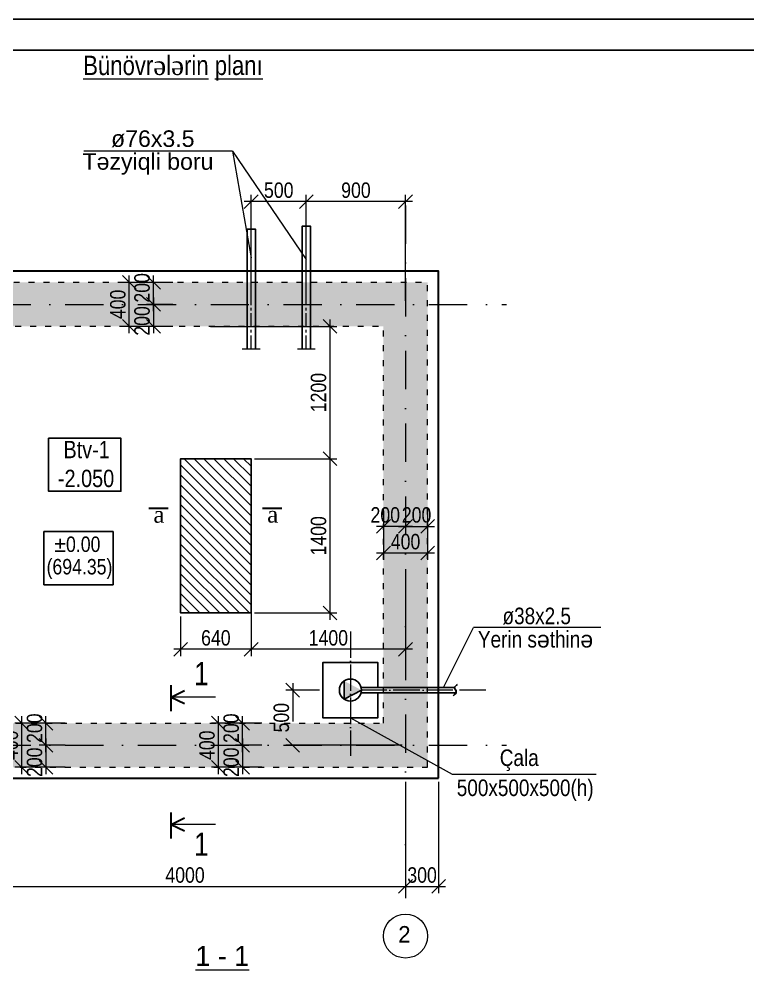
# Model space of a CAD drawing. Header units: millimetres. Extents: x 1321639 to 1366864, y -922319 to -736703.
# Drawn here: x 1331029 to 1344251, y -753961 to -736703 of the extents above; entities that cross this region are included whole.
import ezdxf

# ---------------------------------------------------------------- set-up
doc = ezdxf.new("R2010")
doc.units = ezdxf.units.MM
for name, pattern in [('ACAD_ISO03W100', [30, 12, -18]), ('ACAD_ISO04W100', [30, 24, -3, 0, -3]), ('CENTER', [2, 1.25, -0.25, 0.25, -0.25]), ('Штрихпунктирная', [26.388888, 13.888888, -6.944444, 0, -5.555556])]:
    doc.linetypes.add(name, pattern=pattern)
for name, color, linetype, lineweight in [('33', 7, 'Continuous', 35), ('oxlar_Ном._пера__1', 7, 'Continuous', 15), ('SEZ', 8, 'Continuous', 20), ('Xar. ölcülər.-1', 230, 'Continuous', 15)]:
    doc.layers.add(name, color=color, linetype=linetype, lineweight=lineweight)
doc.layers.add('divarlar', color=7, linetype='Continuous')
doc.styles.add('ARIAL', font='arial.ttf')
doc.styles.add('Arial AzLat', font='AZLTM.TTF', dxfattribs={"height": 300})
doc.styles.get("Standard").update_dxf_attribs({"font": 'a3ar(la).ttf'})
doc.styles.add('style6', font='ARIALN.TTF', dxfattribs={"height": 300})
doc.styles.add('Times New Roman', font='times.ttf')
doc.styles.add('yazitipi', font='ARIALN.TTF')
doc.dimstyles.new('sevda', dxfattribs={"dimscale": 100, "dimtxt": 2.8, "dimasz": 2.5, "dimexe": 1.25, "dimexo": 0.625, "dimtad": 1, "dimtxsty": 'yazitipi', "dimblk": 'OBLIQUE', "dimcen": 2.5, "dimdle": 1.25, "dimclrd": 253, "dimclre": 253, "dimclrt": 73, "dimaunit": 1, "dimadec": 3, "dimazin": 0, "dimtfac": 1, "dimtmove": 1, "dimatfit": 3, "dimfxl": 1, "dimlwd": 13, "dimlwe": 13, "dimarcsym": 0})

# ---------------------------------------------------------------- blocks, each defined once
blk = doc.blocks.new('dfvdvbvrtb')
at = {"lineweight": 25}
blk.add_line((1482917, -118590), (1523117, -118590), dxfattribs=at)
at = {"lineweight": 25, "ltscale": 15}
blk.add_line((1522617, -119090), (1484916, -119090), dxfattribs=at)
blk = doc.blocks.new('_Oblique')
at = {"color": 0, "linetype": 'ByBlock', "lineweight": -2}
blk.add_line((-0.5, -0.5), (0.5, 0.5), dxfattribs=at)
blk = doc.blocks.new('*D57')
at = {"color": 253, "lineweight": 13, "transparency": 16777216}
for p, q in [((1331868, -749482), (1331391, -749482)), ((1331516, -750007), (1331516, -749357)), ((1331868, -749882), (1331391, -749882))]:
    blk.add_line(p, q, dxfattribs=at)
at = {"layer": 'Defpoints', "color": 0, "lineweight": 15, "transparency": 16777216}
for p in [(1331516, -749482), (1331931, -749482), (1331931, -749882)]:
    blk.add_point(p, dxfattribs=at)
at = {"color": 253, "lineweight": 13, "transparency": 16777216, "xscale": 250, "yscale": 250, "zscale": 250}
for p, rotation in [((1331516, -749482), 90), ((1331516, -749882), 270)]:
    blk.add_blockref('_Oblique', p, dxfattribs=dict(at, rotation=rotation))
at = {"color": 73, "transparency": 16777216, "insert": (1331311, -749573), "char_height": 280, "attachment_point": 5, "rotation": 90, "style": 'yazitipi'}
blk.add_mtext('{\\C256;200}', dxfattribs=at)
blk = doc.blocks.new('*D58')
at = {"color": 253, "lineweight": 13, "transparency": 16777216}
for p, q in [((1331516, -749757), (1331516, -750407)), ((1331868, -749882), (1331391, -749882)), ((1331868, -750282), (1331391, -750282))]:
    blk.add_line(p, q, dxfattribs=at)
at = {"layer": 'Defpoints', "color": 0, "lineweight": 15, "transparency": 16777216}
for p in [(1331931, -749882), (1331516, -750282), (1331931, -750282)]:
    blk.add_point(p, dxfattribs=at)
at = {"color": 253, "lineweight": 13, "transparency": 16777216, "xscale": 250, "yscale": 250, "zscale": 250}
for p, rotation in [((1331516, -749882), 90), ((1331516, -750282), 270)]:
    blk.add_blockref('_Oblique', p, dxfattribs=dict(at, rotation=rotation))
at = {"color": 73, "transparency": 16777216, "insert": (1331311, -750191), "char_height": 280, "attachment_point": 5, "rotation": 90, "style": 'yazitipi'}
blk.add_mtext('{\\C256;200}', dxfattribs=at)
blk = doc.blocks.new('*D59')
at = {"color": 253, "lineweight": 13, "transparency": 16777216}
for p, q in [((1331454, -749482), (1330952, -749482)), ((1331077, -750407), (1331077, -749357)), ((1331454, -750282), (1330952, -750282))]:
    blk.add_line(p, q, dxfattribs=at)
at = {"layer": 'Defpoints', "color": 0, "lineweight": 15, "transparency": 16777216}
for p in [(1331077, -749482), (1331516, -749482), (1331516, -750282)]:
    blk.add_point(p, dxfattribs=at)
at = {"color": 253, "lineweight": 13, "transparency": 16777216, "xscale": 250, "yscale": 250, "zscale": 250}
for p, rotation in [((1331077, -749482), 90), ((1331077, -750282), 270)]:
    blk.add_blockref('_Oblique', p, dxfattribs=dict(at, rotation=rotation))
at = {"color": 73, "transparency": 16777216, "insert": (1330872, -749882), "char_height": 280, "attachment_point": 5, "rotation": 90, "style": 'yazitipi'}
blk.add_mtext('{\\C256;400}', dxfattribs=at)
blk = doc.blocks.new('*D61')
at = {"color": 253, "lineweight": 13, "transparency": 16777216}
for p, q in [((1333467, -742007), (1333467, -741357)), ((1333819, -741482), (1333342, -741482)), ((1333819, -741882), (1333342, -741882))]:
    blk.add_line(p, q, dxfattribs=at)
at = {"layer": 'Defpoints', "color": 0, "lineweight": 15, "transparency": 16777216}
for p in [(1333467, -741482), (1333881, -741482), (1333881, -741882)]:
    blk.add_point(p, dxfattribs=at)
at = {"color": 253, "lineweight": 13, "transparency": 16777216, "xscale": 250, "yscale": 250, "zscale": 250}
for p, rotation in [((1333467, -741482), 90), ((1333467, -741882), 270)]:
    blk.add_blockref('_Oblique', p, dxfattribs=dict(at, rotation=rotation))
at = {"color": 73, "transparency": 16777216, "insert": (1333261, -741582), "char_height": 280, "attachment_point": 5, "rotation": 90, "style": 'yazitipi'}
blk.add_mtext('{\\C256;200}', dxfattribs=at)
blk = doc.blocks.new('*D62')
at = {"color": 253, "lineweight": 13, "transparency": 16777216}
for p, q in [((1333819, -741882), (1333342, -741882)), ((1333467, -741757), (1333467, -742407)), ((1333819, -742282), (1333342, -742282))]:
    blk.add_line(p, q, dxfattribs=at)
at = {"layer": 'Defpoints', "color": 0, "lineweight": 15, "transparency": 16777216}
for p in [(1333881, -741882), (1333467, -742282), (1333881, -742282)]:
    blk.add_point(p, dxfattribs=at)
at = {"color": 253, "lineweight": 13, "transparency": 16777216, "xscale": 250, "yscale": 250, "zscale": 250}
for p, rotation in [((1333467, -741882), 90), ((1333467, -742282), 270)]:
    blk.add_blockref('_Oblique', p, dxfattribs=dict(at, rotation=rotation))
at = {"color": 73, "transparency": 16777216, "insert": (1333261, -742182), "char_height": 280, "attachment_point": 5, "rotation": 90, "style": 'yazitipi'}
blk.add_mtext('{\\C256;200}', dxfattribs=at)
blk = doc.blocks.new('*D63')
at = {"color": 253, "lineweight": 13, "transparency": 16777216}
for p, q in [((1333028, -742407), (1333028, -741357)), ((1333404, -741482), (1332903, -741482)), ((1333404, -742282), (1332903, -742282))]:
    blk.add_line(p, q, dxfattribs=at)
at = {"layer": 'Defpoints', "color": 0, "lineweight": 15, "transparency": 16777216}
for p in [(1333028, -741482), (1333467, -741482), (1333467, -742282)]:
    blk.add_point(p, dxfattribs=at)
at = {"color": 253, "lineweight": 13, "transparency": 16777216, "xscale": 250, "yscale": 250, "zscale": 250}
for p, rotation in [((1333028, -741482), 90), ((1333028, -742282), 270)]:
    blk.add_blockref('_Oblique', p, dxfattribs=dict(at, rotation=rotation))
at = {"color": 73, "transparency": 16777216, "insert": (1332822, -741882), "char_height": 280, "attachment_point": 5, "rotation": 90, "style": 'yazitipi'}
blk.add_mtext('{\\C256;400}', dxfattribs=at)
blk = doc.blocks.new('*D64')
at = {"color": 253, "lineweight": 13, "transparency": 16777216}
for p, q in [((1338040, -745572), (1338040, -746035)), ((1338440, -745572), (1338440, -746035)), ((1337915, -745910), (1338565, -745910))]:
    blk.add_line(p, q, dxfattribs=at)
at = {"layer": 'Defpoints', "color": 0, "lineweight": 15, "transparency": 16777216}
for p in [(1338040, -745509), (1338440, -745509), (1338440, -745910)]:
    blk.add_point(p, dxfattribs=at)
at = {"color": 253, "lineweight": 13, "transparency": 16777216, "xscale": 250, "yscale": 250, "zscale": 250, "rotation": 180}
blk.add_blockref('_Oblique', (1338040, -745910), dxfattribs=at)
at = {"color": 253, "lineweight": 13, "transparency": 16777216, "xscale": 250, "yscale": 250, "zscale": 250}
blk.add_blockref('_Oblique', (1338440, -745910), dxfattribs=at)
at = {"color": 73, "transparency": 16777216, "insert": (1338240, -745704), "char_height": 280, "attachment_point": 5, "style": 'yazitipi'}
blk.add_mtext('{\\C256;200}', dxfattribs=at)
blk = doc.blocks.new('*D65')
at = {"color": 253, "lineweight": 13, "transparency": 16777216}
for p, q in [((1337640, -745627), (1337640, -746035)), ((1338040, -745627), (1338040, -746035)), ((1338165, -745910), (1337515, -745910))]:
    blk.add_line(p, q, dxfattribs=at)
at = {"layer": 'Defpoints', "color": 0, "lineweight": 15, "transparency": 16777216}
for p in [(1337640, -745565), (1338040, -745565), (1337640, -745910)]:
    blk.add_point(p, dxfattribs=at)
at = {"color": 253, "lineweight": 13, "transparency": 16777216, "xscale": 250, "yscale": 250, "zscale": 250, "rotation": 180}
blk.add_blockref('_Oblique', (1337640, -745910), dxfattribs=at)
at = {"color": 253, "lineweight": 13, "transparency": 16777216, "xscale": 250, "yscale": 250, "zscale": 250}
blk.add_blockref('_Oblique', (1338040, -745910), dxfattribs=at)
at = {"color": 73, "transparency": 16777216, "insert": (1337672, -745704), "char_height": 280, "attachment_point": 5, "style": 'yazitipi'}
blk.add_mtext('{\\C256;200}', dxfattribs=at)
blk = doc.blocks.new('*D66')
at = {"color": 253, "lineweight": 13, "transparency": 16777216}
for p, q in [((1337640, -745972), (1337640, -746520)), ((1338440, -745972), (1338440, -746520)), ((1338565, -746395), (1337515, -746395))]:
    blk.add_line(p, q, dxfattribs=at)
at = {"layer": 'Defpoints', "color": 0, "lineweight": 15, "transparency": 16777216}
for p in [(1337640, -745910), (1338440, -745910), (1337640, -746395)]:
    blk.add_point(p, dxfattribs=at)
at = {"color": 253, "lineweight": 13, "transparency": 16777216, "xscale": 250, "yscale": 250, "zscale": 250, "rotation": 180}
blk.add_blockref('_Oblique', (1337640, -746395), dxfattribs=at)
at = {"color": 253, "lineweight": 13, "transparency": 16777216, "xscale": 250, "yscale": 250, "zscale": 250}
blk.add_blockref('_Oblique', (1338440, -746395), dxfattribs=at)
at = {"color": 73, "transparency": 16777216, "insert": (1338040, -746189), "char_height": 280, "attachment_point": 5, "style": 'yazitipi'}
blk.add_mtext('{\\C256;400}', dxfattribs=at)
blk = doc.blocks.new('*D70')
at = {"color": 253, "lineweight": 13, "transparency": 16777216}
for p, q in [((1330040, -750544), (1330040, -752569)), ((1338040, -750544), (1338040, -752569)), ((1329915, -752444), (1338165, -752444))]:
    blk.add_line(p, q, dxfattribs=at)
at = {"layer": 'Defpoints', "color": 0, "lineweight": 15, "transparency": 16777216}
for p in [(1330040, -750482), (1338040, -750482), (1338040, -752444)]:
    blk.add_point(p, dxfattribs=at)
at = {"color": 253, "lineweight": 13, "transparency": 16777216, "xscale": 250, "yscale": 250, "zscale": 250, "rotation": 180}
blk.add_blockref('_Oblique', (1330040, -752444), dxfattribs=at)
at = {"color": 253, "lineweight": 13, "transparency": 16777216, "xscale": 250, "yscale": 250, "zscale": 250}
blk.add_blockref('_Oblique', (1338040, -752444), dxfattribs=at)
at = {"color": 73, "transparency": 16777216, "insert": (1334040, -752239), "char_height": 280, "attachment_point": 5, "style": 'yazitipi'}
blk.add_mtext('{\\C256;4000}', dxfattribs=at)
blk = doc.blocks.new('*D72')
at = {"color": 253, "lineweight": 13, "transparency": 16777216}
for p, q in [((1338040, -750544), (1338040, -752569)), ((1338640, -750544), (1338640, -752569)), ((1337915, -752444), (1338765, -752444))]:
    blk.add_line(p, q, dxfattribs=at)
at = {"layer": 'Defpoints', "color": 0, "lineweight": 15, "transparency": 16777216}
for p in [(1338040, -750482), (1338640, -750482), (1338640, -752444)]:
    blk.add_point(p, dxfattribs=at)
at = {"color": 253, "lineweight": 13, "transparency": 16777216, "xscale": 250, "yscale": 250, "zscale": 250, "rotation": 180}
blk.add_blockref('_Oblique', (1338040, -752444), dxfattribs=at)
at = {"color": 253, "lineweight": 13, "transparency": 16777216, "xscale": 250, "yscale": 250, "zscale": 250}
blk.add_blockref('_Oblique', (1338640, -752444), dxfattribs=at)
at = {"color": 73, "transparency": 16777216, "insert": (1338340, -752239), "char_height": 280, "attachment_point": 5, "style": 'yazitipi'}
blk.add_mtext('{\\C256;300}', dxfattribs=at)
blk = doc.blocks.new('*D52')
at = {"color": 253, "lineweight": 13, "transparency": 16777216}
for p, q in [((1336668, -742157), (1336668, -744807)), ((1334502, -742282), (1336793, -742282)), ((1335302, -744682), (1336793, -744682))]:
    blk.add_line(p, q, dxfattribs=at)
at = {"layer": 'Defpoints', "color": 0, "lineweight": 15, "transparency": 16777216}
for p in [(1334439, -742282), (1335239, -744682), (1336668, -744682)]:
    blk.add_point(p, dxfattribs=at)
at = {"color": 253, "lineweight": 13, "transparency": 16777216, "xscale": 250, "yscale": 250, "zscale": 250}
for p, rotation in [((1336668, -742282), 90), ((1336668, -744682), 270)]:
    blk.add_blockref('_Oblique', p, dxfattribs=dict(at, rotation=rotation))
at = {"color": 73, "transparency": 16777216, "insert": (1336462, -743482), "char_height": 280, "attachment_point": 5, "rotation": 90, "style": 'yazitipi'}
blk.add_mtext('1200', dxfattribs=at)
blk = doc.blocks.new('*D53')
at = {"color": 253, "lineweight": 13, "transparency": 16777216}
for p, q in [((1335239, -747205), (1335239, -748266)), ((1338040, -747203), (1338040, -748266)), ((1338165, -748141), (1335114, -748141))]:
    blk.add_line(p, q, dxfattribs=at)
at = {"layer": 'Defpoints', "color": 0, "lineweight": 15, "transparency": 16777216}
for p in [(1335239, -747142), (1338040, -747140), (1335239, -748141)]:
    blk.add_point(p, dxfattribs=at)
at = {"color": 253, "lineweight": 13, "transparency": 16777216, "xscale": 250, "yscale": 250, "zscale": 250, "rotation": 180}
blk.add_blockref('_Oblique', (1335239, -748141), dxfattribs=at)
at = {"color": 253, "lineweight": 13, "transparency": 16777216, "xscale": 250, "yscale": 250, "zscale": 250}
blk.add_blockref('_Oblique', (1338040, -748141), dxfattribs=at)
at = {"color": 73, "transparency": 16777216, "insert": (1336640, -747935), "char_height": 280, "attachment_point": 5, "style": 'yazitipi'}
blk.add_mtext('1400', dxfattribs=at)
blk = doc.blocks.new('*D54')
at = {"color": 253, "lineweight": 13, "transparency": 16777216}
for p, q in [((1336668, -744557), (1336668, -747607)), ((1335302, -744682), (1336793, -744682)), ((1335302, -747482), (1336793, -747482))]:
    blk.add_line(p, q, dxfattribs=at)
at = {"layer": 'Defpoints', "color": 0, "lineweight": 15, "transparency": 16777216}
for p in [(1335239, -744682), (1335239, -747482), (1336668, -747482)]:
    blk.add_point(p, dxfattribs=at)
at = {"color": 253, "lineweight": 13, "transparency": 16777216, "xscale": 250, "yscale": 250, "zscale": 250}
for p, rotation in [((1336668, -744682), 90), ((1336668, -747482), 270)]:
    blk.add_blockref('_Oblique', p, dxfattribs=dict(at, rotation=rotation))
at = {"color": 73, "transparency": 16777216, "insert": (1336462, -746082), "char_height": 280, "attachment_point": 5, "rotation": 90, "style": 'yazitipi'}
blk.add_mtext('1400', dxfattribs=at)
blk = doc.blocks.new('*D298')
at = {"color": 253, "lineweight": 13, "transparency": 16777216}
for p, q in [((1335435, -749482), (1334958, -749482)), ((1335083, -750007), (1335083, -749357)), ((1335435, -749882), (1334958, -749882))]:
    blk.add_line(p, q, dxfattribs=at)
at = {"layer": 'Defpoints', "color": 0, "lineweight": 15, "transparency": 16777216}
for p in [(1335083, -749482), (1335498, -749482), (1335498, -749882)]:
    blk.add_point(p, dxfattribs=at)
at = {"color": 253, "lineweight": 13, "transparency": 16777216, "xscale": 250, "yscale": 250, "zscale": 250}
for p, rotation in [((1335083, -749482), 90), ((1335083, -749882), 270)]:
    blk.add_blockref('_Oblique', p, dxfattribs=dict(at, rotation=rotation))
at = {"color": 73, "transparency": 16777216, "insert": (1334878, -749573), "char_height": 280, "attachment_point": 5, "rotation": 90, "style": 'yazitipi'}
blk.add_mtext('{\\C256;200}', dxfattribs=at)
blk = doc.blocks.new('*D299')
at = {"color": 253, "lineweight": 13, "transparency": 16777216}
for p, q in [((1335083, -749757), (1335083, -750407)), ((1335435, -749882), (1334958, -749882)), ((1335435, -750282), (1334958, -750282))]:
    blk.add_line(p, q, dxfattribs=at)
at = {"layer": 'Defpoints', "color": 0, "lineweight": 15, "transparency": 16777216}
for p in [(1335498, -749882), (1335083, -750282), (1335498, -750282)]:
    blk.add_point(p, dxfattribs=at)
at = {"color": 253, "lineweight": 13, "transparency": 16777216, "xscale": 250, "yscale": 250, "zscale": 250}
for p, rotation in [((1335083, -749882), 90), ((1335083, -750282), 270)]:
    blk.add_blockref('_Oblique', p, dxfattribs=dict(at, rotation=rotation))
at = {"color": 73, "transparency": 16777216, "insert": (1334878, -750191), "char_height": 280, "attachment_point": 5, "rotation": 90, "style": 'yazitipi'}
blk.add_mtext('{\\C256;200}', dxfattribs=at)
blk = doc.blocks.new('*D300')
at = {"color": 253, "lineweight": 13, "transparency": 16777216}
for p, q in [((1335021, -749482), (1334519, -749482)), ((1334644, -750407), (1334644, -749357)), ((1335021, -750282), (1334519, -750282))]:
    blk.add_line(p, q, dxfattribs=at)
at = {"layer": 'Defpoints', "color": 0, "lineweight": 15, "transparency": 16777216}
for p in [(1334644, -749482), (1335083, -749482), (1335083, -750282)]:
    blk.add_point(p, dxfattribs=at)
at = {"color": 253, "lineweight": 13, "transparency": 16777216, "xscale": 250, "yscale": 250, "zscale": 250}
for p, rotation in [((1334644, -749482), 90), ((1334644, -750282), 270)]:
    blk.add_blockref('_Oblique', p, dxfattribs=dict(at, rotation=rotation))
at = {"color": 73, "transparency": 16777216, "insert": (1334439, -749882), "char_height": 280, "attachment_point": 5, "rotation": 90, "style": 'yazitipi'}
blk.add_mtext('{\\C256;400}', dxfattribs=at)
blk = doc.blocks.new('*D308')
at = {"color": 253, "lineweight": 13, "transparency": 16777216}
for p, q in [((1333959, -747545), (1333959, -748266)), ((1335239, -747545), (1335239, -748266)), ((1335364, -748141), (1333834, -748141))]:
    blk.add_line(p, q, dxfattribs=at)
at = {"layer": 'Defpoints', "color": 0, "lineweight": 15, "transparency": 16777216}
for p in [(1333959, -747482), (1335239, -747482), (1333959, -748141)]:
    blk.add_point(p, dxfattribs=at)
at = {"color": 253, "lineweight": 13, "transparency": 16777216, "xscale": 250, "yscale": 250, "zscale": 250, "rotation": 180}
blk.add_blockref('_Oblique', (1333959, -748141), dxfattribs=at)
at = {"color": 253, "lineweight": 13, "transparency": 16777216, "xscale": 250, "yscale": 250, "zscale": 250}
blk.add_blockref('_Oblique', (1335239, -748141), dxfattribs=at)
at = {"color": 73, "transparency": 16777216, "insert": (1334599, -747935), "char_height": 280, "attachment_point": 5, "style": 'yazitipi'}
blk.add_mtext('640', dxfattribs=at)
blk = doc.blocks.new('*D310')
at = {"layer": 'Defpoints', "color": 0, "linetype": 'Штрихпунктирная', "lineweight": 15, "ltscale": 50, "transparency": 16777216}
for p in [(1336540, -748882), (1335994, -749882), (1338040, -749882)]:
    blk.add_point(p, dxfattribs=at)
at = {"layer": 'oxlar_Ном._пера__1', "color": 253, "linetype": 'Штрихпунктирная', "lineweight": 13, "ltscale": 50, "transparency": 16777216}
blk.add_line((1335994, -748757), (1335994, -750007), dxfattribs=at)
at = {"layer": 'oxlar_Ном._пера__1', "color": 253, "lineweight": 13, "ltscale": 50, "transparency": 16777216}
for p, q in [((1336477, -748882), (1335869, -748882)), ((1337977, -749882), (1335869, -749882))]:
    blk.add_line(p, q, dxfattribs=at)
at = {"layer": 'oxlar_Ном._пера__1', "color": 253, "linetype": 'Штрихпунктирная', "lineweight": 13, "ltscale": 50, "transparency": 16777216, "xscale": 250, "yscale": 250, "zscale": 250}
for p, rotation in [((1335994, -748882), 89.99649181740486), ((1335994, -749882), 269.9964918174049)]:
    blk.add_blockref('_Oblique', p, dxfattribs=dict(at, rotation=rotation))
at = {"layer": 'oxlar_Ном._пера__1', "color": 73, "linetype": 'Штрихпунктирная', "lineweight": 9, "ltscale": 50, "transparency": 16777216, "insert": (1335788, -749382), "char_height": 280, "attachment_point": 5, "rotation": 89.9965, "style": 'yazitipi'}
blk.add_mtext('{\\C256;500}', dxfattribs=at)
blk = doc.blocks.new('*D313')
at = {"color": 253, "lineweight": 13, "transparency": 16777216}
for p, q in [((1336240, -741819), (1336240, -739891)), ((1338040, -741819), (1338040, -739891)), ((1338165, -740016), (1336115, -740016))]:
    blk.add_line(p, q, dxfattribs=at)
at = {"layer": 'Defpoints', "color": 0, "lineweight": 15, "transparency": 16777216}
for p in [(1336240, -740016), (1336240, -741882), (1338040, -741882)]:
    blk.add_point(p, dxfattribs=at)
at = {"color": 253, "lineweight": 13, "transparency": 16777216, "xscale": 250, "yscale": 250, "zscale": 250, "rotation": 180}
blk.add_blockref('_Oblique', (1336240, -740016), dxfattribs=at)
at = {"color": 253, "lineweight": 13, "transparency": 16777216, "xscale": 250, "yscale": 250, "zscale": 250}
blk.add_blockref('_Oblique', (1338040, -740016), dxfattribs=at)
at = {"color": 73, "transparency": 16777216, "insert": (1337140, -739811), "char_height": 280, "attachment_point": 5, "style": 'yazitipi'}
blk.add_mtext('900', dxfattribs=at)
blk = doc.blocks.new('*D314')
at = {"color": 253, "lineweight": 13, "transparency": 16777216}
for p, q in [((1335240, -741819), (1335240, -739891)), ((1336240, -741819), (1336240, -739891)), ((1336365, -740016), (1335115, -740016))]:
    blk.add_line(p, q, dxfattribs=at)
at = {"layer": 'Defpoints', "color": 0, "lineweight": 15, "transparency": 16777216}
for p in [(1335240, -740016), (1335240, -741882), (1336240, -741882)]:
    blk.add_point(p, dxfattribs=at)
at = {"color": 253, "lineweight": 13, "transparency": 16777216, "xscale": 250, "yscale": 250, "zscale": 250, "rotation": 180}
blk.add_blockref('_Oblique', (1335240, -740016), dxfattribs=at)
at = {"color": 253, "lineweight": 13, "transparency": 16777216, "xscale": 250, "yscale": 250, "zscale": 250}
blk.add_blockref('_Oblique', (1336240, -740016), dxfattribs=at)
at = {"color": 73, "transparency": 16777216, "insert": (1335740, -739811), "char_height": 280, "attachment_point": 5, "style": 'yazitipi'}
blk.add_mtext('500', dxfattribs=at)

msp = doc.modelspace()

# ---------------------------------------------------------------- hatches: boundary and pattern name
at = {"ltscale": 15}
h = msp.add_hatch(dxfattribs=at)
h.set_pattern_fill('AR-CONC', color=256, angle=90)
h.set_pattern_definition([(140, (637768.58, -1743558.32), (15.939086, 182.184669), [19.05, -209.55]), (85, (637768.58, -1743558.32), (-191.056845, -35.24342), [15.24, -167.640584]), (190.451445, (637769.91, -1743543.14), (-175.117752, 146.941247), [16.19001, -178.090245]), (136.1842, (637717.78, -1743558.32), (42.042328, 271.07904), [28.575, -314.325]), (186.635558, (637721.3, -1743535.73), (-247.426125, 237.404134), [24.28502, -267.13561]), (81.18415, (637717.78, -1743558.32), (-247.426125, 237.404134), [22.85997, -251.45973]), (111, (637730.48, -1743532.92), (102.265198, 151.614391), [19.05, -209.55]), (56, (637730.48, -1743532.92), (-184.187966, 61.802028), [15.24, -167.64]), (161.451445, (637739, -1743520.29), (-81.92277, 213.41642), [16.19001, -178.089938]), (127.5, (637768.585, -1743558.32), (-84.555039, 3.0886033), [0, -165.608, 0, -170.18, 0, -168.275]), (97.5, (637768.58, -1743558.32), (-100.180575, 66.8196625), [0, -97.028, 0, -161.798, 0, -64.135]), (57.5, (637768.585, -1743614.965), (5.728744, 135.590595), [0, -63.5, 0, -198.12, 0, -262.89]), (47.5, (637768.58, -1743640.36), (-25.426491, 148.129181), [0, -82.55, 0, -131.572, 0, -186.69])])
h.paths.add_polyline_path([(1337639.506, -749481.913), (1337639.506, -742281.913), (1330439.506, -742281.913), (1330439.506, -749481.913)], flags=16)
h.paths.add_polyline_path([(1338439.506, -750281.913), (1338439.506, -741481.913), (1329639.506, -741481.913), (1329639.506, -750281.913)])
msp.add_hatch(color=256).paths.add_polyline_path([(1337239.506, -748881.944), (1336927.11, -748716.514), (1336927.11, -749047.373)])
at = {"layer": 'Xar. ölcülər.-1', "lineweight": 20}
h = msp.add_hatch(dxfattribs=at)
h.set_pattern_fill('ANSI31', color=0, scale=40, angle=90)
h.set_pattern_definition([(135, (-1576605.85, -5718358.33), (-89.8025612, -89.8025612), [])])
h.paths.add_polyline_path([(1335237.621, -744682.159), (1333957.621, -744682.159), (1333961.377, -747482.159), (1335241.377, -747482.159)])

# ---------------------------------------------------------------- linework, layer by layer
at = {"linetype": 'CENTER', "lineweight": 9, "ltscale": 200}
for p, q in [((1336239.465, -742694.164), (1336239.586, -740315.361)), ((1335239.401, -742694.175), (1335239.506, -740364.795))]:
    msp.add_line(p, q, dxfattribs=at)
at = {"lineweight": 15, "ltscale": 15}
for p, q in [((1335401.669, -742694.175), (1335077.134, -742694.175)), ((1336401.732, -742694.164), (1336077.198, -742694.164))]:
    msp.add_line(p, q, dxfattribs=at)
at = {"color": 7, "lineweight": 30}
for p, q in [((1333382.833, -745579.304), (1333733.604, -745579.304)), ((1335446.534, -745577.004), (1335797.305, -745577.004))]:
    msp.add_line(p, q, dxfattribs=at)
at = {"lineweight": 13, "ltscale": 200}
msp.add_line((1338729.853, -748831.944), (1339273.021, -747742.869), dxfattribs=at)
at = {"lineweight": 13, "ltscale": 500}
msp.add_line((1341583.049, -747742.869), (1339273.021, -747742.869), dxfattribs=at)
at = {"color": 0, "lineweight": 30, "ltscale": 80}
for p, q in [((1333788.114, -749261.553), (1333788.114, -748791.175)), ((1333788.114, -749007.476), (1334032.496, -748888.497)), ((1333788.114, -749007.476), (1334032.496, -749126.456)), ((1333788.114, -751573.583), (1333788.114, -751103.205)), ((1333788.114, -751319.507), (1334032.496, -751200.527)), ((1333788.114, -751319.507), (1334032.496, -751438.486))]:
    msp.add_line(p, q, dxfattribs=at)
for p, q in [((1336927.11, -749047.373), (1336927.11, -748716.514)), ((1337239.506, -748881.944), (1336927.11, -749047.373)), ((1337233.156, -748831.944), (1338929.484, -748831.944)), ((1337233.156, -748931.944), (1338957.294, -748931.944))]:
    msp.add_line(p, q)
at = {"color": 0, "lineweight": 20, "ltscale": 80}
for p, q in [((1334589.595, -749007.476), (1333788.114, -749007.476)), ((1334589.595, -751319.507), (1333788.114, -751319.507))]:
    msp.add_line(p, q, dxfattribs=at)
at = {"color": 7, "lineweight": 13}
for p, q in [((1337039.506, -749381.913), (1338883.623, -750408.993)), ((1338883.623, -750408.993), (1341499.727, -750408.993))]:
    msp.add_line(p, q, dxfattribs=at)
at = {"ltscale": 15}
for points in [[(1335319.492, -742694.175), (1335319.177, -740519.12), (1335166.377, -740519.12), (1335166.207, -742694.175)], [(1336315.952, -742694.164), (1336315.865, -740464.738), (1336163.065, -740464.738), (1336162.968, -742694.164)]]:
    msp.add_lwpolyline(points, dxfattribs=at)
msp.add_lwpolyline([(1331565.096, -744311.277), (1332875.556, -744311.277), (1332875.556, -745271.893), (1331565.096, -745271.893)], close=True, dxfattribs=at)
at = {"color": 6}
msp.add_lwpolyline([(1335239.499, -747482.159), (1335239.499, -744682.159), (1333959.499, -744682.159), (1333959.499, -747482.159)], close=True, dxfattribs=at)
at = {"color": 1}
msp.add_lwpolyline([(1331479.819, -746003.493), (1332734.39, -746003.493), (1332734.39, -746970.821), (1331479.819, -746970.821)], close=True, dxfattribs=at)
msp.add_lwpolyline([(1337539.506, -748931.913), (1337539.506, -749381.913), (1336539.506, -749381.913), (1336539.506, -748381.913), (1337539.506, -748381.913), (1337539.506, -748831.913)])
msp.add_circle((1337039.506, -748881.944), 200)
msp.add_open_spline([(1338981.86, -748780.209), (1338954.89, -748798.757), (1338900.766, -748835.979), (1338989.439, -748921.992), (1338932.715, -748963.359), (1338902.728, -748985.227)], degree=3, knots=[0, 0, 0, 0, 80.359522339, 161.268353394, 252.007384216, 252.007384216, 252.007384216, 252.007384216])
at = {"layer": '33', "lineweight": 13}
for q in [(1332205.683, -739101.936), (1335239.506, -741038.171), (1336239.506, -741066.153)]:
    msp.add_line((1334903.572, -739101.936), q, dxfattribs=at)
at = {"layer": 'divarlar', "lineweight": 30, "flags": 128}
msp.add_lwpolyline([(1338639.506, -750481.913), (1338639.506, -741281.913), (1329439.506, -741281.913), (1329439.506, -750481.913)], close=True, dxfattribs=at)
at = {"layer": 'divarlar', "linetype": 'ACAD_ISO03W100', "lineweight": 15, "ltscale": 9, "flags": 128}
for points in [[(1338439.506, -750281.913), (1338439.506, -741481.913), (1329639.506, -741481.913), (1329639.506, -750281.913)], [(1337639.506, -749481.913), (1337639.506, -742281.913), (1330439.506, -742281.913), (1330439.506, -749481.913)]]:
    msp.add_lwpolyline(points, close=True, dxfattribs=at)
at = {"layer": 'oxlar_Ном._пера__1', "linetype": 'Штрихпунктирная', "lineweight": 9, "ltscale": 50, "flags": 128}
for points in [[(1338039.506, -740087.717), (1338039.506, -752945.352)], [(1326588.275, -741881.913), (1339872.662, -741881.913)], [(1326588.275, -749881.913), (1339872.662, -749881.913)]]:
    msp.add_lwpolyline(points, dxfattribs=at)
at = {"layer": 'SEZ', "linetype": 'ACAD_ISO04W100', "ltscale": 20}
for p, q in [((1337039.537, -747817.25), (1337039.537, -750075.562)), ((1339497.819, -748881.81), (1337239.506, -748881.81))]:
    msp.add_line(p, q, dxfattribs=at)
at = {"layer": 'Xar. ölcülər.-1', "color": 7, "lineweight": 20}
msp.add_circle((1338039.506, -753345.352), 400, dxfattribs=at)

# ---------------------------------------------------------------- block references
at = {"color": 0, "xscale": 1.124999992691796, "yscale": 1.124999992691796, "zscale": 1.124999992691796}
msp.add_blockref('dfvdvbvrtb', (-346642.732, -603289.399), dxfattribs=at)

# ---------------------------------------------------------------- texts
at = {"color": 7, "lineweight": 20}
for s, insert, char_height, width, attachment_point, style in [('{\\LB\\fArial Narrow|b0|i0|c238|p34;ünövr\\fTimes New Roman|b0|i0|c238|p18;ə\\fArial Narrow|b0|i0|c238|p34;l\\fTimes New Roman|b0|i0|c238|p18;ə\\fArial Narrow|b0|i0|c238|p34;rin planı}', (1332193.464, -737369.347), 350, 3337.99761, 1, 'style6'), ('{\\fTimes New Roman|b0|i0|c238|p18;a}', (1333466.152, -745544.502), 300, 267.45239, 1, 'Times New Roman'), ('{\\fTimes New Roman|b0|i0|c238|p18;a}', (1335530.055, -745542.202), 300, 267.45239, 1, 'Times New Roman'), ('{\\fArial Narrow|b0|i0|c238|p34;Çala}', (1340102.434, -749959.152), 300, 10350.38751, 2, 'style6'), ('{\\fArial Narrow|b0|i0|c238|p34;500x500x500(h)}', (1340210.862, -750504.324), 300, 10350.38751, 2, 'style6')]:
    msp.add_mtext(s, dxfattribs=dict(at, insert=insert, char_height=char_height, width=width, attachment_point=attachment_point, style=style))
at = {"color": 7, "insert": (1334211.868, -739031.713), "char_height": 300, "width": 834.80084, "attachment_point": 9, "style": 'ARIAL'}
msp.add_mtext('ø76x3.5', dxfattribs=at)
at = {"insert": (1334555.272, -739334.103), "char_height": 300, "width": 3242.23198, "attachment_point": 6, "style": 'ARIAL'}
msp.add_mtext('{\\fArial|b0|i0|c238|p34;Təzyiqli boru}', dxfattribs=at)
at = {"color": 0, "insert": (1331733.937, -744358.561), "char_height": 314.394154, "width": 7535.58766, "attachment_point": 1, "style": 'style6'}
msp.add_mtext('{\\fArial Narrow|b0|i0|c238|p34; B}t{\\fArial Narrow|b0|i0|c238|p34;v}-{\\fArial Narrow|b0|i0|c238|p34;1\\P-2.050}', dxfattribs=at)
at = {"lineweight": 9, "char_height": 280, "attachment_point": 1, "style": 'style6'}
for s, insert, width in [('%%P0.00', (1331666.075, -746094.563), 1068.31479), ('({\\fArial Narrow|b0|i0|c238|p34;694}.{\\fArial Narrow|b0|i0|c238|p34;35})', (1331527.985, -746501.976), 1206.40435)]:
    msp.add_mtext(s, dxfattribs=dict(at, insert=insert, width=width))
at = {"lineweight": 9, "ltscale": 500, "char_height": 300, "style": 'style6'}
for s, insert, width, attachment_point in [('ø{\\fArial Narrow|b0|i0|c238|p34;38x2.5}', (1341040.92, -747693.692), 834.80084, 9), ('{\\fArial Narrow|b0|i0|c238|p34;Yerin s\\fArial|b0|i0|c238|p34;ə\\fArial Narrow|b0|i0|c238|p34;thin\\fArial|b0|i0|c238|p34;ə}', (1340398.218, -748113.496), 2661.29007, 8)]:
    msp.add_mtext(s, dxfattribs=dict(at, insert=insert, width=width, attachment_point=attachment_point))
at = {"char_height": 420, "attachment_point": 1, "style": 'style6'}
for insert in [(1334202.554, -748372.762), (1334202.554, -751467.5)]:
    msp.add_mtext_dynamic_manual_height_columns('1', width=420, gutter_width=1500, heights=[0], dxfattribs=dict(at, insert=insert))
at = {"color": 0, "lineweight": 9, "ltscale": 0.5, "insert": (1334227.973, -753523.93), "char_height": 364, "width": 3510.06516, "attachment_point": 1}
msp.add_mtext('{\\L1 - 1}', dxfattribs=at)
at = {"layer": 'Xar. ölcülər.-1', "color": 7, "lineweight": 20, "insert": (1338131.058, -753163.636), "char_height": 300, "attachment_point": 3, "rotation": 359.9646899, "style": 'Arial AzLat'}
msp.add_mtext_dynamic_manual_height_columns('2', width=34.0728, gutter_width=1000, heights=[0], dxfattribs=at)

# ---------------------------------------------------------------- dimensions: what is measured, and where the dimension line sits
for base, p1, p2, picture, middle in [((1335239.506, -740016.283), (1336239.506, -741881.913), (1335239.506, -741881.862), '*D314', (1335739.506, -739810.822)), ((1336239.506, -740016.283), (1338039.506, -741881.913), (1336239.506, -741881.862), '*D313', (1337139.506, -739810.822)), ((1335239.499, -748140.91), (1338039.506, -747140.19), (1335239.499, -747142.163), '*D53', (1336639.503, -747935.45)), ((1333959.499, -748140.91), (1335239.499, -747482.159), (1333959.499, -747482.159), '*D308', (1334599.499, -747935.45))]:
    dim = msp.add_linear_dim(base=base, p1=p1, p2=p2, dimstyle='sevda', override={"dimlfac": 0.5})
    dim.commit()
    dim.dimension.update_dxf_attribs({"geometry": picture, "text_midpoint": middle})
for base, p1, p2, angle, picture, middle in [((1333027.863, -741481.913), (1333466.663, -742281.913), (1333466.663, -741481.913), 90, '*D63', (1332822.403, -741881.913)), ((1337639.506, -746394.843), (1338439.506, -745909.547), (1337639.506, -745909.547), 180, '*D66', (1338039.506, -746189.382)), ((1331077.434, -749481.913), (1331516.234, -750281.913), (1331516.234, -749481.913), 90, '*D59', (1330871.974, -749881.913)), ((1334644.202, -749481.913), (1335083.002, -750281.913), (1335083.002, -749481.913), 90, '*D300', (1334438.742, -749881.913))]:
    dim = msp.add_linear_dim(base=base, p1=p1, p2=p2, angle=angle, text='{\\C256;<>}', dimstyle='sevda', override={"dimlfac": 0.5})
    dim.commit()
    dim.dimension.update_dxf_attribs({"geometry": picture, "text_midpoint": middle})
for base, p1, p2, angle, override, picture, middle in [((1333466.663, -741481.913), (1333881.26, -741881.913), (1333881.26, -741481.913), 90, {"dimlfac": 0.5}, '*D61', (1333466.663, -741581.913)), ((1333466.663, -742281.913), (1333881.26, -741881.913), (1333881.26, -742281.913), 90, {"dimlfac": 0.5}, '*D62', (1333466.663, -742181.913)), ((1337639.506, -745909.547), (1338039.506, -745564.971), (1337639.506, -745564.971), 180, {"dimlfac": 0.5}, '*D65', (1337671.621, -745909.547)), ((1338439.506, -745909.547), (1338039.506, -745509.01), (1338439.506, -745509.01), 180, {"dimlfac": 0.5}, '*D64', (1338239.506, -745909.547)), ((1331516.234, -749481.913), (1331930.831, -749881.913), (1331930.831, -749481.913), 90, {"dimlfac": 0.5}, '*D57', (1331516.234, -749573.22)), ((1335083.002, -749481.913), (1335497.599, -749881.913), (1335497.599, -749481.913), 90, {"dimlfac": 0.5}, '*D298', (1335083.002, -749573.22)), ((1331516.234, -750281.913), (1331930.831, -749881.913), (1331930.831, -750281.913), 90, {"dimlfac": 0.5}, '*D58', (1331516.234, -750191.11)), ((1335083.002, -750281.913), (1335497.599, -749881.913), (1335497.599, -750281.913), 90, {"dimlfac": 0.5}, '*D299', (1335083.002, -750191.11)), ((1338039.506, -752444.164), (1330039.506, -750481.913), (1338039.506, -750481.913), 180, {"dimtad": 3, "dimlfac": 0.5}, '*D70', (1334039.506, -752444.164)), ((1338639.506, -752444.164), (1338039.506, -750481.913), (1338639.506, -750481.913), 180, {"dimlfac": 0.5}, '*D72', (1338339.506, -752444.164))]:
    dim = msp.add_linear_dim(base=base, p1=p1, p2=p2, angle=angle, text='{\\C256;<>}', dimstyle='sevda', override=override)
    dim.commit()
    dim.dimension.update_dxf_attribs({"geometry": picture, "text_midpoint": middle, "dimtype": 160})
for base, p1, p2, picture, middle in [((1336667.608, -744682.159), (1334439.232, -742282.159), (1335239.499, -744682.159), '*D52', (1336667.608, -743482.159)), ((1336667.608, -747482.159), (1335239.499, -744682.159), (1335239.499, -747482.159), '*D54', (1336667.608, -746082.159))]:
    dim = msp.add_linear_dim(base=base, p1=p1, p2=p2, angle=90, dimstyle='sevda', override={"dimlfac": 0.5})
    dim.commit()
    dim.dimension.update_dxf_attribs({"geometry": picture, "text_midpoint": middle, "dimtype": 160})
at = {"layer": 'oxlar_Ном._пера__1', "linetype": 'Штрихпунктирная', "lineweight": 9, "ltscale": 50}
dim = msp.add_linear_dim(base=(1335993.92, -749881.787), p1=(1336539.506, -748881.821), p2=(1338039.506, -749881.913), angle=269.9964918, text='{\\C256;<>}', dimstyle='sevda', override={"dimlfac": 0.5}, dxfattribs=at)
dim.commit()
dim.dimension.update_dxf_attribs({"geometry": '*D310', "text_midpoint": (1335993.951, -749381.787), "dimtype": 160})

doc.saveas('drawing.dxf')
